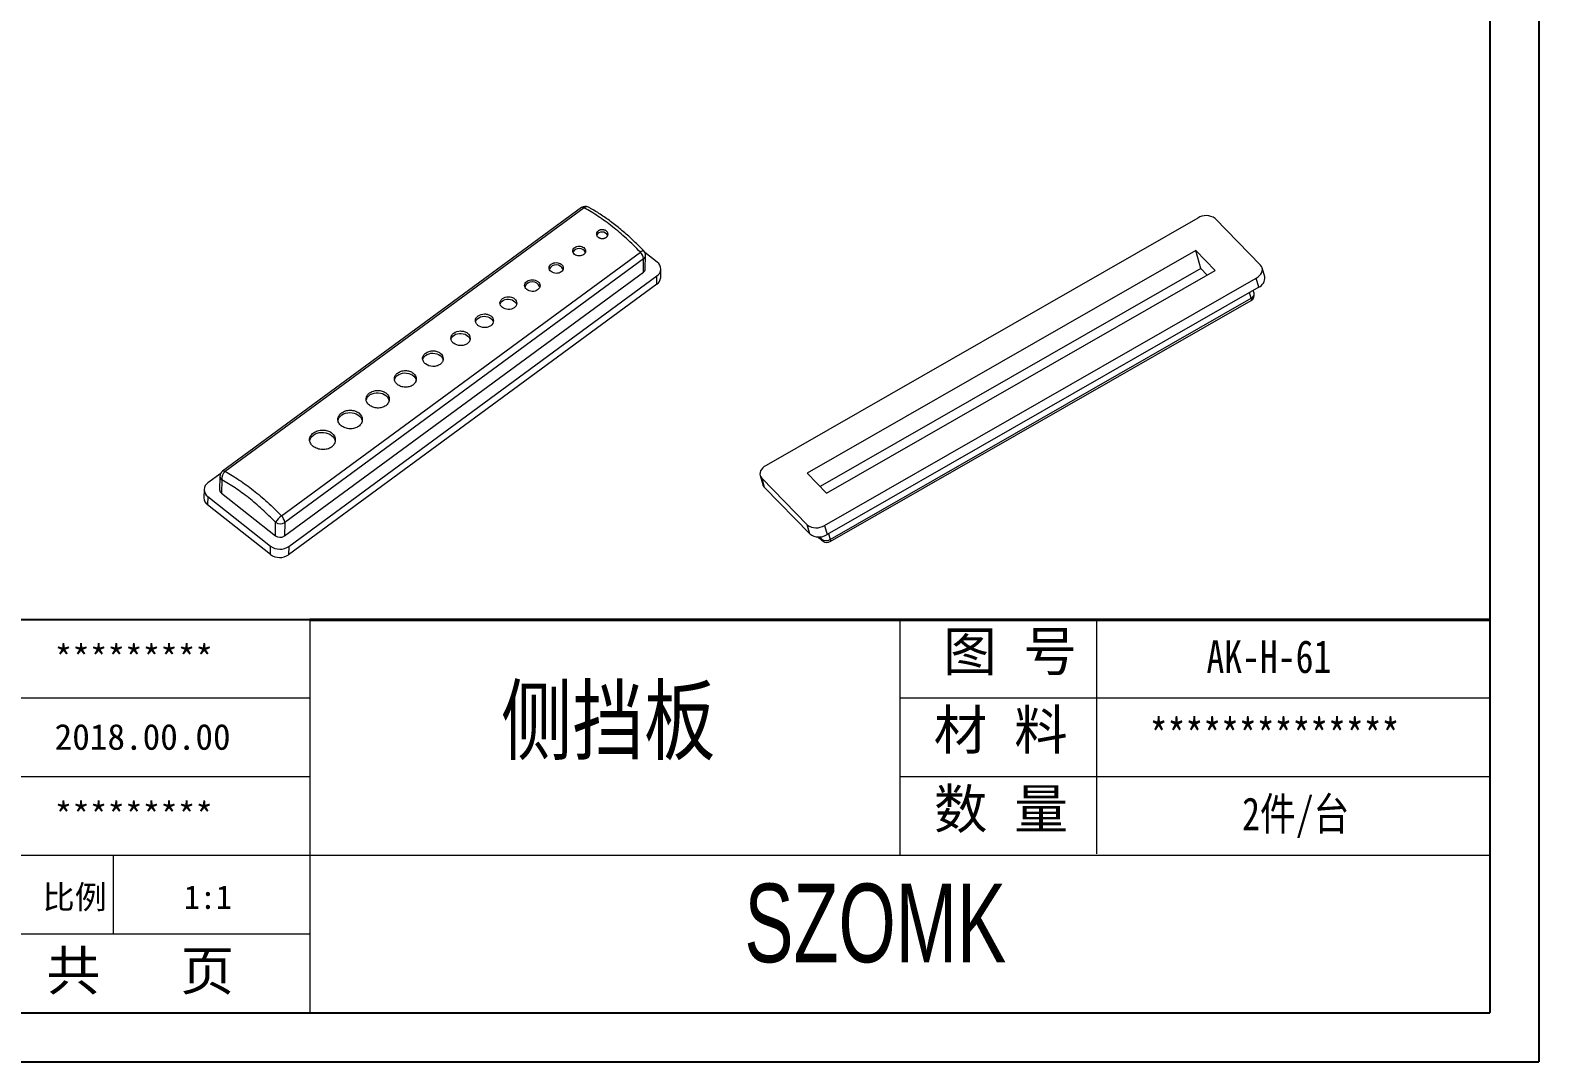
# Model space of a CAD drawing. Header units: inches. Extents: x 1846 to 3307, y 1126 to 1431.
# Drawn here: x 3189.2 to 3306.5, y 1125.7 to 1205.9 of the extents above; entities that cross this region are included whole.
import ezdxf

# ---------------------------------------------------------------- set-up
doc = ezdxf.new("R2010")
doc.units = ezdxf.units.IN
doc.header["$LTSCALE"] = 15
doc.layers.add('文字', color=81, linetype='Continuous')
doc.layers.add('粗实线', color=7, linetype='Continuous', lineweight=30)
doc.layers.add('细实线', color=3, linetype='Continuous', lineweight=9)
doc.styles.get("Standard").update_dxf_attribs({"font": 'txt', "bigfont": 'gbcbig.shx'})
doc.styles.add('宋体', font='', dxfattribs={"width": 0.8, "height": 3.5})
doc.styles.add('长仿宋', font='', dxfattribs={"width": 0.7, "height": 4})
doc.styles.get('宋体').set_extended_font_data('SimSun')
doc.styles.get('长仿宋').set_extended_font_data('SimSun')

msp = doc.modelspace()

# ---------------------------------------------------------------- linework, layer by layer
for p, q in [((3306.539, 1286.183), (3306.539, 1125.657)), ((3302.717, 1282.361), (3302.717, 1129.479)), ((3210.987, 1160.055), (3165.122, 1160.055)), ((3085.383, 1129.479), (3302.717, 1129.479)), ((3079.508, 1125.657), (3306.539, 1125.657))]:
    msp.add_line(p, q)
at = {"color": 7, "linetype": 'Continuous', "lineweight": 15}
for p, q in [((3232.1, 1192.115), (3204.19, 1171.601)), ((3232.315, 1192.094), (3204.406, 1171.58)), ((3280.02, 1191.301), (3246.45, 1172.061)), ((3284.904, 1187.632), (3281.365, 1191.264)), ((3208.769, 1168.14), (3236.678, 1188.653)), ((3237.988, 1187.873), (3237.037, 1188.623)), ((3237.065, 1187.349), (3237.086, 1188.398)), ((3279.858, 1188.783), (3249.645, 1171.466)), ((3281.375, 1187.227), (3279.858, 1188.783)), ((3280.258, 1187.37), (3279.858, 1188.783)), ((3236.935, 1188.132), (3209.026, 1167.619)), ((3236.915, 1187.084), (3236.935, 1188.132)), ((3238.26, 1186.679), (3238.272, 1187.327)), ((3280.258, 1187.37), (3250.672, 1170.412)), ((3251.162, 1169.91), (3281.375, 1187.227)), ((3280.748, 1186.867), (3280.258, 1187.37)), ((3285.227, 1186.717), (3285.027, 1187.424)), ((3209.006, 1166.57), (3236.915, 1187.084)), ((3237.958, 1186.148), (3209.333, 1165.109)), ((3209.346, 1165.757), (3237.971, 1186.796)), ((3237.958, 1186.148), (3237.971, 1186.796)), ((3251, 1167.392), (3284.57, 1186.632)), ((3284.77, 1185.926), (3284.57, 1186.632)), ((3284.77, 1185.926), (3251.2, 1166.685)), ((3251.434, 1166.127), (3284.164, 1184.886)), ((3251.438, 1166.301), (3284.169, 1185.061)), ((3284.397, 1185.456), (3284.335, 1185.676)), ((3204.048, 1171.439), (3203.061, 1170.713)), ((3203.987, 1171.208), (3203.966, 1170.16)), ((3204.129, 1170.935), (3204.108, 1169.887)), ((3245.993, 1171.27), (3246.193, 1170.563)), ((3246.116, 1171.061), (3249.655, 1167.429)), ((3246.116, 1171.061), (3246.316, 1170.354)), ((3249.645, 1171.466), (3251.162, 1169.91)), ((3202.759, 1170.182), (3202.747, 1169.534)), ((3203.043, 1169.636), (3203.031, 1168.988)), ((3203.043, 1169.636), (3207.932, 1165.781)), ((3204.108, 1169.887), (3208.299, 1166.583)), ((3249.855, 1166.723), (3246.316, 1170.354)), ((3207.919, 1165.133), (3203.031, 1168.988)), ((3208.299, 1166.583), (3208.319, 1167.631)), ((3209.026, 1167.619), (3209.006, 1166.57)), ((3249.855, 1166.723), (3249.655, 1167.429)), ((3251, 1167.392), (3251.2, 1166.685)), ((3207.919, 1165.133), (3207.932, 1165.781)), ((3209.346, 1165.757), (3209.333, 1165.109))]:
    msp.add_line(p, q, dxfattribs=at)
at = {"color": 8, "linetype": 'Continuous', "lineweight": 15}
for p, q in [((3284.169, 1185.061), (3284.042, 1185.508)), ((3250.542, 1166.499), (3250.765, 1166.32)), ((3250.765, 1166.32), (3250.711, 1166.514)), ((3251.311, 1166.749), (3251.438, 1166.301))]:
    msp.add_line(p, q, dxfattribs=at)
at = {"color": 8, "linetype": 'Continuous', "lineweight": 15, "flags": 128}
for points in [[(3236.945, 1188.756), (3236.935, 1188.763), (3236.904, 1188.767), (3236.862, 1188.758), (3236.808, 1188.735), (3236.746, 1188.7), (3236.678, 1188.653)], [(3284.169, 1185.061), (3284.182, 1185.006), (3284.187, 1184.96), (3284.186, 1184.924), (3284.177, 1184.899), (3284.164, 1184.886)], [(3251.438, 1166.301), (3251.451, 1166.247), (3251.457, 1166.201), (3251.455, 1166.164), (3251.446, 1166.139), (3251.434, 1166.127)]]:
    msp.add_lwpolyline(points, dxfattribs=at)
at = {"color": 7, "linetype": 'Continuous', "lineweight": 15, "flags": 128}
for points in [[(3284.57, 1186.632), (3284.708, 1186.724), (3284.827, 1186.828), (3284.922, 1186.942), (3284.991, 1187.063), (3285.033, 1187.186), (3285.044, 1187.308), (3285.026, 1187.426), (3284.979, 1187.535), (3284.904, 1187.632)], [(3225.774, 1184.596), (3225.793, 1184.65), (3225.85, 1184.747), (3225.933, 1184.832), (3226.039, 1184.902), (3226.162, 1184.953), (3226.297, 1184.982), (3226.437, 1184.988), (3226.576, 1184.971), (3226.708, 1184.932), (3226.825, 1184.872), (3226.923, 1184.795), (3226.997, 1184.703), (3227.044, 1184.602), (3227.053, 1184.568)], [(3223.863, 1183.229), (3223.877, 1183.276), (3223.931, 1183.379), (3224.013, 1183.471), (3224.117, 1183.548), (3224.241, 1183.606), (3224.378, 1183.644), (3224.523, 1183.659), (3224.669, 1183.65), (3224.81, 1183.619), (3224.939, 1183.566), (3225.052, 1183.494), (3225.143, 1183.406), (3225.208, 1183.306), (3225.244, 1183.197), (3225.244, 1183.195)], [(3221.952, 1181.862), (3221.962, 1181.9), (3222.013, 1182.009), (3222.091, 1182.107), (3222.195, 1182.191), (3222.318, 1182.257), (3222.457, 1182.303), (3222.605, 1182.327), (3222.757, 1182.327), (3222.906, 1182.304), (3223.046, 1182.258), (3223.171, 1182.193), (3223.277, 1182.109), (3223.359, 1182.011), (3223.414, 1181.903), (3223.435, 1181.823)], [(3219.754, 1180.285), (3219.761, 1180.313), (3219.808, 1180.426), (3219.884, 1180.53), (3219.985, 1180.621), (3220.107, 1180.695), (3220.247, 1180.749), (3220.397, 1180.781), (3220.553, 1180.79), (3220.709, 1180.775), (3220.859, 1180.738), (3220.996, 1180.679), (3221.116, 1180.601), (3221.214, 1180.507), (3221.286, 1180.401), (3221.33, 1180.286), (3221.336, 1180.255)], [(3217.557, 1178.707), (3217.56, 1178.724), (3217.604, 1178.843), (3217.676, 1178.952), (3217.775, 1179.049), (3217.896, 1179.129), (3218.035, 1179.191), (3218.187, 1179.231), (3218.346, 1179.249), (3218.508, 1179.243), (3218.665, 1179.214), (3218.813, 1179.163), (3218.946, 1179.092), (3219.059, 1179.003), (3219.148, 1178.9), (3219.209, 1178.785), (3219.241, 1178.669)], [(3215.359, 1177.131), (3215.36, 1177.135), (3215.4, 1177.257), (3215.469, 1177.372), (3215.565, 1177.474), (3215.683, 1177.562), (3215.822, 1177.631), (3215.974, 1177.679), (3216.136, 1177.705), (3216.302, 1177.708), (3216.467, 1177.688), (3216.623, 1177.645), (3216.768, 1177.581), (3216.894, 1177.498), (3216.998, 1177.399), (3217.078, 1177.287), (3217.128, 1177.166), (3217.146, 1177.079)], [(3213.162, 1175.555), (3213.197, 1175.671), (3213.262, 1175.79), (3213.354, 1175.898), (3213.471, 1175.992), (3213.608, 1176.068), (3213.76, 1176.124), (3213.924, 1176.158), (3214.093, 1176.17), (3214.263, 1176.158), (3214.428, 1176.124), (3214.582, 1176.067), (3214.721, 1175.991), (3214.84, 1175.897), (3214.935, 1175.789), (3215.003, 1175.67), (3215.043, 1175.543), (3215.048, 1175.509)], [(3210.965, 1173.98), (3210.994, 1174.083), (3211.055, 1174.206), (3211.144, 1174.32), (3211.258, 1174.419), (3211.393, 1174.502), (3211.545, 1174.566), (3211.709, 1174.609), (3211.881, 1174.629), (3212.055, 1174.626), (3212.227, 1174.6), (3212.39, 1174.551), (3212.54, 1174.482), (3212.672, 1174.395), (3212.782, 1174.291), (3212.868, 1174.175), (3212.925, 1174.049), (3212.952, 1173.929)], [(3246.45, 1172.061), (3246.312, 1171.969), (3246.193, 1171.865), (3246.098, 1171.751), (3246.029, 1171.63), (3245.987, 1171.507), (3245.976, 1171.385), (3245.994, 1171.267), (3246.041, 1171.158), (3246.116, 1171.061)]]:
    msp.add_lwpolyline(points, dxfattribs=at)
at = {"color": 7, "linetype": 'Continuous', "lineweight": 15}
for centre, radius, start, end in [((3232.396, 1191.712), 0.5, 61.21625, 126.31628), ((3280.665, 1190.321), 1.174, 53.41875, 123.36427), ((3233.708, 1189.726), 0.488, 26.01924, 151.75931), ((3231.92, 1188.398), 0.541, 25.71963, 153.00863), ((3236.105, 1188.047), 0.835, 5.84609, 46.59917), ((3236.586, 1188.407), 0.5, 358.88182, 44.15486), ((3230.13, 1187.067), 0.593, 24.42858, 153.81306), ((3236.723, 1187.368), 0.342, 303.94117, 356.91256), ((3237.618, 1187.34), 0.649, 302.98669, 55.17873), ((3228.269, 1185.696), 0.641, 22.43472, 155.39712), ((3237.576, 1186.716), 0.684, 303.92592, 356.92781), ((3284.458, 1186.633), 0.773, 293.81432, 6.20613), ((3283.916, 1185.32), 0.5, 299.81911, 15.80649), ((3203.414, 1170.169), 0.649, 122.98669, 235.17873), ((3204.487, 1171.198), 0.5, 126.31628, 178.88182), ((3204.822, 1171.019), 0.698, 126.5179, 186.90258), ((3203.425, 1169.54), 0.678, 180.55297, 234.4838), ((3204.302, 1170.161), 0.336, 180.2857, 234.75107), ((3246.658, 1170.696), 0.483, 196.00123, 225.01648), ((3209.6, 1166.951), 1.45, 124.95485, 152.05593), ((3208.681, 1168.122), 0.611, 233.61102, 304.38557), ((3208.196, 1167.534), 0.835, 5.84609, 46.59917), ((3250.355, 1168.372), 1.174, 233.41875, 303.36427), ((3208.661, 1167.074), 0.611, 233.61102, 304.38557), ((3250.554, 1167.648), 1.16, 232.94484, 303.83818), ((3251.115, 1166.789), 0.585, 233.27305, 303.50997), ((3251.185, 1166.561), 0.5, 233.32096, 299.81911), ((3208.644, 1166.113), 1.218, 233.51461, 304.48198), ((3208.656, 1166.761), 1.218, 233.51227, 304.48432)]:
    msp.add_arc(centre, radius, start, end, dxfattribs=at)
at = {"color": 8, "linetype": 'Continuous', "lineweight": 15}
for centre, radius, start, end in [((3232.19, 1191.927), 0.209, 53.16296, 115.8169), ((3232.52, 1191.867), 0.306, 67.37529, 132.09844), ((3236.744, 1188.416), 0.342, 303.94117, 356.91256), ((3284.044, 1185.397), 0.358, 290.4323, 9.58815), ((3204.323, 1171.21), 0.336, 180.2857, 234.75107), ((3204.281, 1171.413), 0.209, 53.16296, 115.8169), ((3251.104, 1166.449), 0.362, 200.90936, 233.10135)]:
    msp.add_arc(centre, radius, start, end, dxfattribs=at)
at = {"color": 7, "linetype": 'Continuous', "lineweight": 15}
for points, knots in [([(3236.678, 1188.653), (3236.323, 1189.019), (3235.964, 1189.368), (3235.237, 1190.029), (3234.869, 1190.342), (3234.135, 1190.921), (3233.767, 1191.189), (3233.036, 1191.677), (3232.674, 1191.897), (3232.315, 1192.094)], [0, 0, 0, 0, 0.25, 0.25, 0.5, 0.5, 0.75, 0.75, 1, 1, 1, 1]), ([(3236.944, 1188.755), (3236.918, 1188.782), (3236.767, 1188.939), (3236.479, 1189.225), (3236.082, 1189.605), (3235.677, 1189.973), (3235.273, 1190.322), (3234.869, 1190.652), (3234.468, 1190.963), (3234.067, 1191.255), (3233.664, 1191.53), (3233.26, 1191.789), (3232.917, 1191.995), (3232.71, 1192.108), (3232.637, 1192.148)], [0, 0, 0, 0, 0.0186846, 0.1087384, 0.2046601, 0.2986258, 0.3920953, 0.4849283, 0.5770413, 0.6687421, 0.7612491, 0.8545946, 0.9486301, 1, 1, 1, 1]), ([(3234.037, 1190.29), (3234.021, 1190.301), (3233.99, 1190.324), (3233.936, 1190.351), (3233.878, 1190.372), (3233.816, 1190.387), (3233.753, 1190.394), (3233.688, 1190.395), (3233.624, 1190.388), (3233.562, 1190.375), (3233.503, 1190.355), (3233.449, 1190.329), (3233.386, 1190.287), (3233.299, 1190.206), (3233.253, 1190.082), (3233.277, 1189.959), (3233.325, 1189.877), (3233.372, 1189.835), (3233.393, 1189.816)], [0, 0, 0, 0, 0.045554, 0.0911083, 0.1366629, 0.1822182, 0.2277743, 0.2733314, 0.3188898, 0.3644496, 0.410011, 0.4555743, 0.5011397, 0.5836916, 0.7498527, 0.8483482, 0.9317455, 1, 1, 1, 1]), ([(3233.393, 1189.816), (3233.408, 1189.805), (3233.439, 1189.782), (3233.494, 1189.755), (3233.552, 1189.733), (3233.613, 1189.718), (3233.677, 1189.71), (3233.741, 1189.708), (3233.805, 1189.713), (3233.867, 1189.725), (3233.926, 1189.744), (3233.981, 1189.769), (3234.043, 1189.807), (3234.13, 1189.89), (3234.177, 1190.018), (3234.153, 1190.144), (3234.104, 1190.229), (3234.058, 1190.271), (3234.037, 1190.29)], [0, 0, 0, 0, 0.04554022, 0.09108065, 0.13662149, 0.18216295, 0.22770523, 0.27324855, 0.3187931, 0.3643391, 0.40988675, 0.45543626, 0.50098783, 0.58356977, 0.7497023, 0.84828125, 0.9317288, 1, 1, 1, 1]), ([(3232.284, 1189.001), (3232.191, 1189.074), (3232.062, 1189.115), (3231.801, 1189.116), (3231.67, 1189.076), (3231.483, 1188.938), (3231.427, 1188.842), (3231.424, 1188.645), (3231.477, 1188.547), (3231.659, 1188.403), (3231.789, 1188.358), (3232.049, 1188.35), (3232.18, 1188.387), (3232.369, 1188.525), (3232.424, 1188.625), (3232.427, 1188.827), (3232.376, 1188.928), (3232.284, 1189.001)], [0, 0, 0, 0, 0.125, 0.125, 0.25, 0.25, 0.375, 0.375, 0.5, 0.5, 0.625, 0.625, 0.75, 0.75, 0.875, 0.875, 1, 1, 1, 1]), ([(3230.53, 1187.712), (3230.429, 1187.792), (3230.287, 1187.837), (3230, 1187.838), (3229.855, 1187.794), (3229.65, 1187.643), (3229.588, 1187.537), (3229.585, 1187.32), (3229.643, 1187.213), (3229.843, 1187.055), (3229.986, 1187.005), (3230.273, 1186.996), (3230.416, 1187.036), (3230.624, 1187.188), (3230.685, 1187.298), (3230.688, 1187.521), (3230.632, 1187.632), (3230.53, 1187.712)], [0, 0, 0, 0, 0.125, 0.125, 0.25, 0.25, 0.375, 0.375, 0.5, 0.5, 0.625, 0.625, 0.75, 0.75, 0.875, 0.875, 1, 1, 1, 1]), ([(3228.705, 1186.371), (3228.595, 1186.458), (3228.44, 1186.507), (3228.127, 1186.508), (3227.969, 1186.459), (3227.745, 1186.294), (3227.678, 1186.18), (3227.674, 1185.943), (3227.737, 1185.826), (3227.956, 1185.654), (3228.112, 1185.599), (3228.424, 1185.589), (3228.581, 1185.632), (3228.808, 1185.798), (3228.874, 1185.918), (3228.878, 1186.162), (3228.816, 1186.284), (3228.705, 1186.371)], [0, 0, 0, 0, 0.125, 0.125, 0.25, 0.25, 0.375, 0.375, 0.5, 0.5, 0.625, 0.625, 0.75, 0.75, 0.875, 0.875, 1, 1, 1, 1]), ([(3226.881, 1185.03), (3226.821, 1185.077), (3226.75, 1185.114), (3226.593, 1185.164), (3226.508, 1185.177), (3226.254, 1185.177), (3226.083, 1185.124), (3225.901, 1184.99), (3225.852, 1184.937), (3225.784, 1184.82), (3225.767, 1184.758), (3225.763, 1184.566), (3225.832, 1184.44), (3226.069, 1184.253), (3226.237, 1184.194), (3226.492, 1184.185), (3226.577, 1184.194), (3226.735, 1184.239), (3226.807, 1184.273), (3226.992, 1184.409), (3227.063, 1184.539), (3227.068, 1184.803), (3227.001, 1184.935), (3226.881, 1185.03)], [0, 0, 0, 0, 0.0625, 0.0625, 0.125, 0.125, 0.25, 0.25, 0.3125, 0.3125, 0.375, 0.375, 0.5, 0.5, 0.625, 0.625, 0.6875, 0.6875, 0.75, 0.75, 0.875, 0.875, 1, 1, 1, 1]), ([(3225.056, 1183.689), (3224.991, 1183.74), (3224.915, 1183.779), (3224.746, 1183.833), (3224.655, 1183.847), (3224.381, 1183.847), (3224.197, 1183.789), (3224.001, 1183.645), (3223.948, 1183.588), (3223.875, 1183.462), (3223.856, 1183.395), (3223.854, 1183.258), (3223.871, 1183.19), (3223.939, 1183.062), (3223.99, 1183.003), (3224.181, 1182.852), (3224.363, 1182.788), (3224.637, 1182.778), (3224.729, 1182.788), (3224.899, 1182.836), (3224.977, 1182.873), (3225.175, 1183.019), (3225.252, 1183.159), (3225.257, 1183.444), (3225.185, 1183.587), (3225.056, 1183.689)], [0, 0, 0, 0, 0.0625, 0.0625, 0.125, 0.125, 0.25, 0.25, 0.3125, 0.3125, 0.375, 0.375, 0.4375, 0.4375, 0.5, 0.5, 0.625, 0.625, 0.6875, 0.6875, 0.75, 0.75, 0.875, 0.875, 1, 1, 1, 1]), ([(3223.231, 1182.347), (3223.162, 1182.402), (3223.08, 1182.444), (3222.899, 1182.502), (3222.801, 1182.517), (3222.507, 1182.516), (3222.311, 1182.454), (3222.1, 1182.3), (3222.044, 1182.238), (3221.966, 1182.104), (3221.945, 1182.032), (3221.943, 1181.885), (3221.961, 1181.813), (3222.034, 1181.676), (3222.089, 1181.612), (3222.294, 1181.451), (3222.489, 1181.382), (3222.782, 1181.371), (3222.88, 1181.382), (3223.063, 1181.433), (3223.146, 1181.473), (3223.288, 1181.577), (3223.344, 1181.639), (3223.422, 1181.779), (3223.443, 1181.855), (3223.447, 1182.085), (3223.369, 1182.238), (3223.231, 1182.347)], [0, 0, 0, 0, 0.0625, 0.0625, 0.125, 0.125, 0.25, 0.25, 0.3125, 0.3125, 0.375, 0.375, 0.4375, 0.4375, 0.5, 0.5, 0.625, 0.625, 0.6875, 0.6875, 0.75, 0.75, 0.8125, 0.8125, 0.875, 0.875, 1, 1, 1, 1]), ([(3221.12, 1180.796), (3221.046, 1180.854), (3220.959, 1180.899), (3220.766, 1180.961), (3220.661, 1180.976), (3220.348, 1180.975), (3220.138, 1180.909), (3219.914, 1180.744), (3219.853, 1180.678), (3219.771, 1180.535), (3219.749, 1180.459), (3219.746, 1180.303), (3219.766, 1180.225), (3219.844, 1180.079), (3219.902, 1180.012), (3220.121, 1179.839), (3220.328, 1179.766), (3220.641, 1179.753), (3220.746, 1179.765), (3220.941, 1179.819), (3221.03, 1179.862), (3221.181, 1179.972), (3221.241, 1180.039), (3221.324, 1180.189), (3221.346, 1180.27), (3221.35, 1180.515), (3221.268, 1180.679), (3221.12, 1180.796)], [0, 0, 0, 0, 0.0625, 0.0625, 0.125, 0.125, 0.25, 0.25, 0.3125, 0.3125, 0.375, 0.375, 0.4375, 0.4375, 0.5, 0.5, 0.625, 0.625, 0.6875, 0.6875, 0.75, 0.75, 0.8125, 0.8125, 0.875, 0.875, 1, 1, 1, 1]), ([(3219.009, 1179.244), (3218.93, 1179.306), (3218.838, 1179.354), (3218.633, 1179.419), (3218.522, 1179.435), (3218.3, 1179.434), (3218.188, 1179.416), (3217.982, 1179.352), (3217.886, 1179.304), (3217.727, 1179.188), (3217.663, 1179.118), (3217.575, 1178.967), (3217.552, 1178.885), (3217.549, 1178.72), (3217.57, 1178.638), (3217.653, 1178.483), (3217.715, 1178.411), (3217.87, 1178.289), (3217.964, 1178.238), (3218.167, 1178.166), (3218.278, 1178.145), (3218.5, 1178.136), (3218.612, 1178.148), (3218.818, 1178.206), (3218.913, 1178.25), (3219.074, 1178.368), (3219.137, 1178.439), (3219.225, 1178.598), (3219.249, 1178.685), (3219.253, 1178.946), (3219.166, 1179.12), (3219.009, 1179.244)], [0, 0, 0, 0, 0.0625, 0.0625, 0.125, 0.125, 0.1875, 0.1875, 0.25, 0.25, 0.3125, 0.3125, 0.375, 0.375, 0.4375, 0.4375, 0.5, 0.5, 0.5625, 0.5625, 0.625, 0.625, 0.6875, 0.6875, 0.75, 0.75, 0.8125, 0.8125, 0.875, 0.875, 1, 1, 1, 1]), ([(3216.898, 1177.692), (3216.815, 1177.758), (3216.716, 1177.809), (3216.499, 1177.877), (3216.382, 1177.894), (3216.147, 1177.893), (3216.028, 1177.874), (3215.81, 1177.806), (3215.709, 1177.755), (3215.541, 1177.632), (3215.473, 1177.558), (3215.38, 1177.398), (3215.355, 1177.312), (3215.352, 1177.137), (3215.374, 1177.05), (3215.462, 1176.887), (3215.527, 1176.81), (3215.691, 1176.681), (3215.791, 1176.627), (3216.006, 1176.551), (3216.124, 1176.528), (3216.359, 1176.518), (3216.477, 1176.531), (3216.696, 1176.592), (3216.796, 1176.639), (3216.966, 1176.764), (3217.034, 1176.839), (3217.127, 1177.008), (3217.152, 1177.1), (3217.157, 1177.376), (3217.064, 1177.561), (3216.898, 1177.692)], [0, 0, 0, 0, 0.0625, 0.0625, 0.125, 0.125, 0.1875, 0.1875, 0.25, 0.25, 0.3125, 0.3125, 0.375, 0.375, 0.4375, 0.4375, 0.5, 0.5, 0.5625, 0.5625, 0.625, 0.625, 0.6875, 0.6875, 0.75, 0.75, 0.8125, 0.8125, 0.875, 0.875, 1, 1, 1, 1]), ([(3214.787, 1176.141), (3214.699, 1176.21), (3214.595, 1176.263), (3214.366, 1176.336), (3214.242, 1176.353), (3213.994, 1176.351), (3213.869, 1176.332), (3213.639, 1176.259), (3213.532, 1176.206), (3213.355, 1176.075), (3213.283, 1175.998), (3213.184, 1175.829), (3213.158, 1175.738), (3213.155, 1175.554), (3213.178, 1175.463), (3213.271, 1175.29), (3213.34, 1175.21), (3213.513, 1175.073), (3213.618, 1175.016), (3213.846, 1174.936), (3213.97, 1174.911), (3214.218, 1174.9), (3214.343, 1174.914), (3214.574, 1174.978), (3214.679, 1175.028), (3214.859, 1175.159), (3214.93, 1175.239), (3215.029, 1175.417), (3215.055, 1175.514), (3215.06, 1175.807), (3214.962, 1176.002), (3214.787, 1176.141)], [0, 0, 0, 0, 0.0625, 0.0625, 0.125, 0.125, 0.1875, 0.1875, 0.25, 0.25, 0.3125, 0.3125, 0.375, 0.375, 0.4375, 0.4375, 0.5, 0.5, 0.5625, 0.5625, 0.625, 0.625, 0.6875, 0.6875, 0.75, 0.75, 0.8125, 0.8125, 0.875, 0.875, 1, 1, 1, 1]), ([(3212.676, 1174.589), (3212.583, 1174.662), (3212.474, 1174.718), (3212.233, 1174.794), (3212.102, 1174.812), (3211.841, 1174.81), (3211.709, 1174.789), (3211.468, 1174.712), (3211.355, 1174.656), (3211.168, 1174.519), (3211.092, 1174.437), (3210.989, 1174.26), (3210.962, 1174.165), (3210.958, 1173.971), (3210.983, 1173.875), (3211.08, 1173.694), (3211.153, 1173.609), (3211.335, 1173.465), (3211.446, 1173.405), (3211.685, 1173.32), (3211.816, 1173.294), (3212.077, 1173.283), (3212.208, 1173.297), (3212.451, 1173.364), (3212.563, 1173.416), (3212.752, 1173.555), (3212.827, 1173.639), (3212.93, 1173.826), (3212.958, 1173.929), (3212.963, 1174.237), (3212.86, 1174.443), (3212.676, 1174.589)], [0, 0, 0, 0, 0.0625, 0.0625, 0.125, 0.125, 0.1875, 0.1875, 0.25, 0.25, 0.3125, 0.3125, 0.375, 0.375, 0.4375, 0.4375, 0.5, 0.5, 0.5625, 0.5625, 0.625, 0.625, 0.6875, 0.6875, 0.75, 0.75, 0.8125, 0.8125, 0.875, 0.875, 1, 1, 1, 1]), ([(3208.319, 1167.631), (3207.978, 1167.982), (3207.633, 1168.318), (3206.934, 1168.953), (3206.581, 1169.253), (3205.876, 1169.809), (3205.522, 1170.067), (3204.82, 1170.535), (3204.473, 1170.746), (3204.129, 1170.935)], [0, 0, 0, 0, 0.25, 0.25, 0.5, 0.5, 0.75, 0.75, 1, 1, 1, 1]), ([(3204.406, 1171.58), (3204.765, 1171.383), (3205.127, 1171.164), (3205.857, 1170.676), (3206.226, 1170.408), (3206.96, 1169.829), (3207.327, 1169.517), (3208.055, 1168.855), (3208.414, 1168.506), (3208.769, 1168.14)], [0, 0, 0, 0, 0.25, 0.25, 0.5, 0.5, 0.75, 0.75, 1, 1, 1, 1]), ([(3250.45, 1166.506), (3250.488, 1166.475), (3250.607, 1166.374), (3250.753, 1166.259), (3250.858, 1166.183), (3250.885, 1166.162)], [0, 0, 0, 0, 0.2522216, 0.8031203, 1, 1, 1, 1])]:
    msp.add_open_spline(points, degree=3, knots=knots, dxfattribs=at)
at = {"layer": '粗实线', "color": 7, "lineweight": 40}
msp.add_line((3302.717, 1160.055), (3210.987, 1160.055), dxfattribs=at)
at = {"layer": '细实线', "color": 7}
for p, q in [((3210.987, 1160.055), (3210.987, 1129.479)), ((3256.852, 1160.055), (3256.852, 1141.709)), ((3272.14, 1160.055), (3272.14, 1141.838)), ((3210.987, 1153.94), (3165.122, 1153.94)), ((3302.717, 1153.94), (3256.852, 1153.94)), ((3210.987, 1147.825), (3165.122, 1147.825)), ((3302.717, 1147.825), (3256.852, 1147.825)), ((3302.717, 1141.709), (3165.122, 1141.709)), ((3195.699, 1141.709), (3195.699, 1135.594)), ((3210.987, 1135.594), (3165.122, 1135.594))]:
    msp.add_line(p, q, dxfattribs=at)

# ---------------------------------------------------------------- texts
at = {"char_height": 2.01112, "width": 1143.01966, "attachment_point": 1}
for s, insert in [('{\\fSimHei|b0|i0|c134|p49;*********}', (3191.138, 1158.061)), ('{\\fSimHei|b0|i0|c134|p49;2018.00.00}', (3191.138, 1151.946)), ('{\\fSimHei|b0|i0|c134|p49;*********}', (3191.138, 1145.83))]:
    msp.add_mtext(s, dxfattribs=dict(at, insert=insert))
at = {"layer": '文字', "color": 0, "attachment_point": 1, "style": '宋体'}
for s, insert, char_height, width in [('{\\H1.111x;AK-H-61}', (3280.696, 1158.458), 2.29324, 26.51238), ('侧挡板', (3225.832, 1154.776), 5.0961, 65.15154), ('{\\H1.111x;**************}', (3276.285, 1152.342), 2.29324, 26.51238), ('{\\H1.111x;2件/台}', (3283.47, 1146.227), 2.29324, 26.51238)]:
    msp.add_mtext(s, dxfattribs=dict(at, insert=insert, char_height=char_height, width=width))
at = {"layer": '粗实线', "insert": (3244.77, 1139.52), "char_height": 6.1153, "width": 68.57698, "attachment_point": 1, "style": '长仿宋'}
msp.add_mtext('{\\fSTXinwei|b0|i0|c134|p2;SZOMK}', dxfattribs=at)
at = {"layer": '细实线', "color": 7, "attachment_point": 1}
for s, insert, char_height, width in [('{\\fSimSun|b0|i0|c134|p54;图 号}', (3260.214, 1159.127), 3.05765, 15.28824), ('{\\fSimSun|b0|i0|c134|p54;材 料   }', (3259.489, 1153.012), 3.05765, 15.28824), ('{\\fSimSun|b0|i0|c134|p54;数 量}', (3259.504, 1146.866), 3.05765, 13.81484), ('{\\fSimSun|b0|i0|c134|p54;比例}', (3190.195, 1139.393), 1.83459, 8.05327), ('{\\fSimSun|b0|i0|c134|p54;1:1}', (3201.184, 1139.393), 1.83459, 8.05327), ('{\\fSimSun|b0|i0|c134|p54; 共   页}', (3188.429, 1134.283), 3.05765, 22.93236)]:
    msp.add_mtext(s, dxfattribs=dict(at, insert=insert, char_height=char_height, width=width))

doc.saveas('drawing.dxf')
